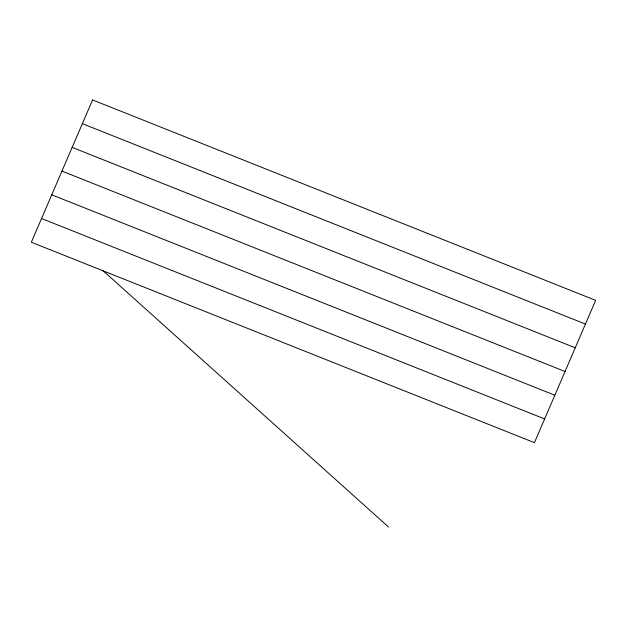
<?xml version="1.0" encoding="UTF-8"?>
<svg xmlns="http://www.w3.org/2000/svg" width="627" height="627" viewBox="0 0 627 627"><rect width="100%" height="100%" fill="white"/><g stroke="black" fill="none" stroke-linecap="round" stroke-linejoin="round"><path stroke-width="0.94" d="M82.364 123.66L585.446 324.081M72.16 147.376L575.241 347.797M61.955 171.093L565.045 371.505M51.759 194.801L554.84 395.222M41.554 218.517L544.636 418.938M103.22 270.864L388.552 527.056M92.569 99.944L31.35 242.234L534.431 442.654L595.65 300.364L92.569 99.944"/></g></svg>
